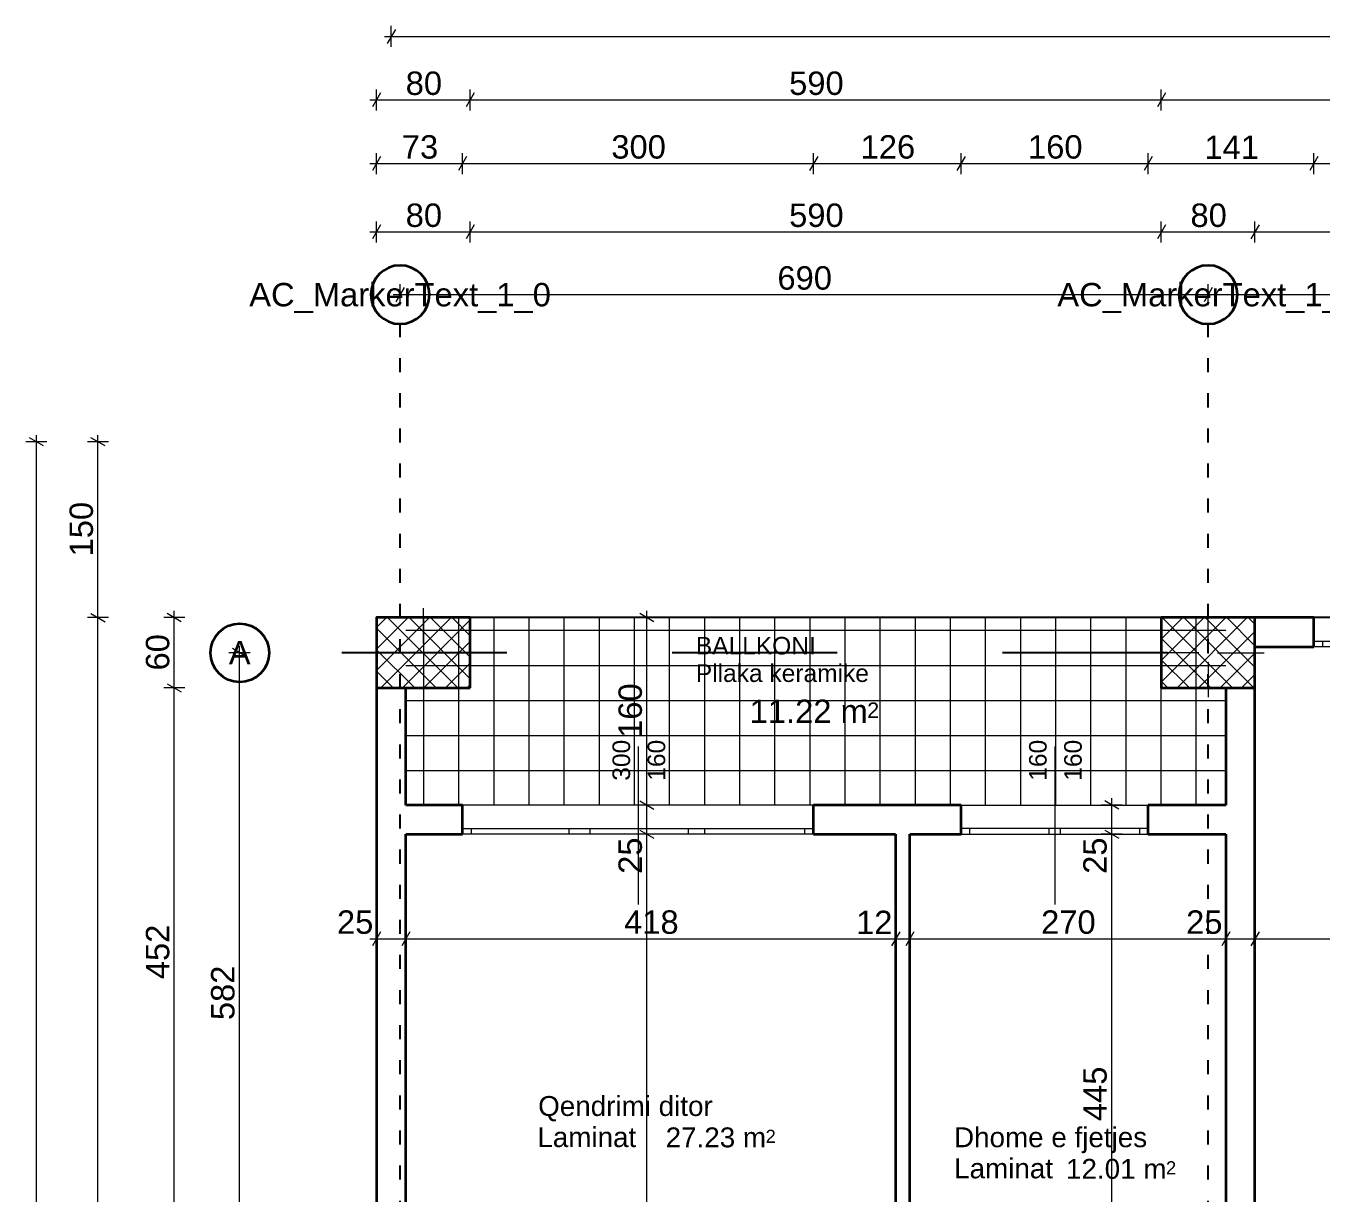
# Model space of a CAD drawing. Header units: centimetres. Extents: x 765 to 25620, y 224160 to 230516.
# Drawn here: x 784 to 1891, y 229500 to 230497 of the extents above; entities that cross this region are included whole.
import ezdxf
from ezdxf.enums import TextEntityAlignment as Align

# ---------------------------------------------------------------- set-up
doc = ezdxf.new("R2010")
doc.units = ezdxf.units.CM
doc.header["$MEASUREMENT"] = 0
doc.linetypes.add('ACAD_ISO03W100', pattern=[30, 12, -18])
doc.linetypes.add('Small Dashed', pattern=[282.222222, 141.111111, -141.111111])
for name, color, linetype, lineweight in [('0_Pen_No__101', 252, 'Continuous', 13), ('ARCHICAD Window Markers_Pen_No__1', 7, 'Continuous', 13), ('ARCHICAD Window Markers_Pen_No__7', 7, 'Continuous', 35), ('ARCHICAD Windows_Pen_No__27', 7, 'Continuous', 35), ('Structural - Bearing_Pen_No__20', 1, 'Continuous', 0), ('Structural - Bearing_Pen_No__21', 7, 'Continuous', 35), ('Structural - Bearing_Pen_No__27', 7, 'Continuous', 35), ('Structural - Shear_Pen_No__1', 7, 'Continuous', 13), ('Structural - Shear_Pen_No__7', 7, 'Continuous', 35)]:
    doc.layers.add(name, color=color, linetype=linetype, lineweight=lineweight)
for name, color, linetype, lineweight, true_color in [('0_Pen_No__8', 7, 'Continuous', 35, 0xa80f02), ('Annotation - Text_Pen_No__8', 7, 'Continuous', 35, 0xa80f02), ('ARCHICAD Windows_Pen_No__23', 7, 'Continuous', 20, 0xff6600), ('ARCHICAD Windows_Pen_No__3', 7, 'Continuous', 18, 0xff6600), ('Structural - Shear_Pen_No__58', 7, 'Continuous', 25, 0xdf0000)]:
    doc.layers.add(name, color=color, linetype=linetype, lineweight=lineweight, true_color=true_color)
for name, color, linetype in [('ARCHICAD Window Markers', 7, 'Continuous'), ('ARCHICAD Windows', 7, 'Continuous'), ('Dimensioning - General', 7, 'Continuous'), ('Structural - Bearing', 7, 'Continuous')]:
    doc.layers.add(name, color=color, linetype=linetype)
doc.styles.add('GENERATED_STYLE_1', font='arial.ttf')
pattern_1 = [(45, (1303.923, 207240.939), (-9.192388, 9.192388), []), (135, (1303.923, 207240.939), (9.192388, 9.192388), [])]

# ---------------------------------------------------------------- blocks, each defined once
blk = doc.blocks.new('Triple Window 22')
at = {"layer": 'ARCHICAD Windows_Pen_No__23', "color": 30, "linetype": 'Continuous', "lineweight": 20, "true_color": 0xff6600}
for p, q in [((-1500, 0), (-1425, 0)), ((-1425, 0), (-1425, -50)), ((-568, -50), (-568, 0)), ((-568, 0), (-500, 0)), ((-500, 0), (-432, 0)), ((-432, 0), (-432, -50)), ((412.5, -50), (412.5, 0)), ((412.5, 0), (500, 0)), ((500, 0), (587.5, 0)), ((587.5, 0), (587.5, -50)), ((1425, -50), (1425, 0)), ((1425, 0), (1500, 0)), ((-1425, -50), (-1500, -50)), ((-500, -50), (-568, -50)), ((-432, -50), (-500, -50)), ((500, -50), (412.5, -50)), ((587.5, -50), (500, -50)), ((1500, -50), (1425, -50))]:
    blk.add_line(p, q, dxfattribs=at)
at = {"layer": 'ARCHICAD Windows_Pen_No__27', "color": 7, "linetype": 'Continuous', "lineweight": 35}
for p, q in [((-1500, 0), (-1500, -50)), ((-1500, 0), (-1500, -50)), ((1500, 0), (1500, -50)), ((1500, 0), (1500, -50)), ((-1500, -50), (-1500, -250)), ((1500, -50), (1500, -250))]:
    blk.add_line(p, q, dxfattribs=at)
at = {"layer": 'ARCHICAD Windows_Pen_No__3', "color": 30, "linetype": 'Continuous', "lineweight": 18, "true_color": 0xff6600}
for p, q in [((-1500, 0), (1500, 0)), ((-1425, 0), (-568, 0)), ((-432, 0), (412.5, 0)), ((587.5, 0), (1425, 0)), ((-568, -50), (-1425, -50)), ((412.5, -50), (-432, -50)), ((1425, -50), (587.5, -50)), ((-1500, -250), (1500, -250))]:
    blk.add_line(p, q, dxfattribs=at)
blk = doc.blocks.new('W Marker 22')
at = {"layer": 'ARCHICAD Window Markers_Pen_No__1', "color": 7, "linetype": 'Continuous', "lineweight": 13}
blk.add_line((0, -750), (0, 600), dxfattribs=at)
at = {"layer": 'ARCHICAD Window Markers_Pen_No__7', "color": 7, "lineweight": 35, "style": 'GENERATED_STYLE_1'}
for tag, p in [('AC_MarkerText_2_1', (-24, -701)), ('AC_MarkerText_2_0', (276, -701))]:
    blk.add_attdef(tag, text='', height=150, rotation=90, dxfattribs=at).set_placement(p, align=Align.BOTTOM_LEFT)
blk = doc.blocks.new('Double Sash Window 22_2')
at = {"layer": 'ARCHICAD Windows_Pen_No__23', "color": 30, "linetype": 'Continuous', "lineweight": 20, "true_color": 0xff6600}
for p, q in [((-800, 0), (-725, 0)), ((-725, 0), (-725, -50)), ((-50, -50), (-50, 0)), ((-50, 0), (0, 0)), ((0, 0), (50, 0)), ((50, 0), (50, -50)), ((725, -50), (725, 0)), ((725, 0), (800, 0)), ((-725, -50), (-800, -50)), ((0, -50), (-50, -50)), ((50, -50), (0, -50)), ((800, -50), (725, -50))]:
    blk.add_line(p, q, dxfattribs=at)
at = {"layer": 'ARCHICAD Windows_Pen_No__27', "color": 7, "linetype": 'Continuous', "lineweight": 35}
for p, q in [((-800, 0), (-800, -50)), ((-800, 0), (-800, -50)), ((800, 0), (800, -50)), ((800, 0), (800, -50)), ((-800, -50), (-800, -250)), ((800, -50), (800, -250))]:
    blk.add_line(p, q, dxfattribs=at)
at = {"layer": 'ARCHICAD Windows_Pen_No__3', "color": 30, "linetype": 'Continuous', "lineweight": 18, "true_color": 0xff6600}
for p, q in [((-800, 0), (800, 0)), ((-725, 0), (-50, 0)), ((50, 0), (725, 0)), ((-50, -50), (-725, -50)), ((725, -50), (50, -50)), ((-800, -250), (800, -250))]:
    blk.add_line(p, q, dxfattribs=at)

msp = doc.modelspace()

# ---------------------------------------------------------------- hatches: boundary and pattern name
at = {"layer": 'Structural - Bearing', "linetype": 'Continuous', "lineweight": 0, "true_color": 0x000000}
h = msp.add_hatch(dxfattribs=at)
h.set_pattern_fill('CONCRETE_BLOCK', color=18, scale=0.1, style=0, pattern_type=2)
h.set_pattern_definition(pattern_1)
h.paths.add_polyline_path([(1163.6, 229931.7), (1163.6, 229991.7), (1083.6, 229991.7), (1083.6, 229931.7)])
h = msp.add_hatch(dxfattribs=at)
h.set_pattern_fill('CONCRETE_BLOCK', color=18, scale=0.1, style=0, pattern_type=2)
h.set_pattern_definition(pattern_1)
h.paths.add_polyline_path([(1754, 229991.7), (1754, 229931.7), (1834, 229931.7), (1834, 229991.7)])

# ---------------------------------------------------------------- linework, layer by layer
at = {"color": 205, "linetype": 'ACAD_ISO03W100'}
for p, q in [((1103.6, 229211.4), (1103.6, 230242.7)), ((1794, 229211.4), (1794, 230242.7))]:
    msp.add_line(p, q, dxfattribs=at)
at = {"color": 0}
for p, q in [((2128.6, 229991.7), (1083.6, 229991.7)), ((1083.6, 229991.7), (1083.6, 228110))]:
    msp.add_line(p, q, dxfattribs=at)
at = {"layer": '0_Pen_No__101', "color": 252, "linetype": 'Continuous', "lineweight": 13}
for p, q in [((1123.9, 229831.5), (1123.9, 229991.7)), ((1153.9, 229831.5), (1153.9, 229991.7)), ((1183.9, 229831.5), (1183.9, 229991.7)), ((1213.9, 229831.5), (1213.9, 229991.7)), ((1243.9, 229831.5), (1243.9, 229991.7)), ((1273.9, 229831.5), (1273.9, 229991.7)), ((1303.9, 229831.5), (1303.9, 229991.7)), ((1333.9, 229831.5), (1333.9, 229991.7)), ((1363.9, 229831.5), (1363.9, 229991.7)), ((1393.9, 229831.5), (1393.9, 229991.7)), ((1423.9, 229831.5), (1423.9, 229991.7)), ((1453.9, 229831.5), (1453.9, 229991.7)), ((1483.9, 229831.5), (1483.9, 229991.7)), ((1513.9, 229831.5), (1513.9, 229991.7)), ((1543.9, 229831.5), (1543.9, 229991.7)), ((1573.9, 229831.5), (1573.9, 229991.7)), ((1603.9, 229831.5), (1603.9, 229991.7)), ((1633.9, 229831.5), (1633.9, 229991.7)), ((1663.9, 229831.5), (1663.9, 229991.7)), ((1693.9, 229831.5), (1693.9, 229991.7)), ((1723.9, 229831.5), (1723.9, 229991.7)), ((1753.9, 229831.5), (1753.9, 229991.7)), ((1783.9, 229831.5), (1783.9, 229991.7)), ((1108.6, 229980.9), (1809, 229980.9)), ((1108.6, 229950.9), (1809, 229950.9)), ((1108.6, 229920.9), (1809, 229920.9)), ((1108.6, 229890.9), (1809, 229890.9)), ((1108.6, 229860.9), (1809, 229860.9))]:
    msp.add_line(p, q, dxfattribs=at)
at = {"layer": 'Dimensioning - General', "color": 7, "linetype": 'Continuous', "lineweight": 13}
for p, q in [((1099.6, 230494.4), (1092.7, 230482.4)), ((1096.1, 230479.4), (1096.1, 230497.4)), ((1090.3, 230488.4), (1096.1, 230488.4)), ((1096.1, 230488.4), (4365.5, 230488.4)), ((1087, 230440.1), (1080.1, 230428.1)), ((1083.6, 230425.1), (1083.6, 230443.1)), ((1167, 230440.1), (1160.1, 230428.1)), ((1167, 230440.1), (1160.1, 230428.1)), ((1163.6, 230425.1), (1163.6, 230443.1)), ((1163.6, 230425.1), (1163.6, 230443.1)), ((1757.5, 230440.1), (1750.6, 230428.1)), ((1757.5, 230440.1), (1750.6, 230428.1)), ((1754, 230425.1), (1754, 230443.1)), ((1754, 230425.1), (1754, 230443.1)), ((1077.7, 230434.1), (1083.6, 230434.1)), ((1083.6, 230434.1), (1163.6, 230434.1)), ((1163.6, 230434.1), (1754, 230434.1)), ((1754, 230434.1), (2804.5, 230434.1)), ((1087, 230385.7), (1080.1, 230373.7)), ((1083.6, 230370.7), (1083.6, 230388.7)), ((1160.4, 230385.7), (1153.4, 230373.7)), ((1160.4, 230385.7), (1153.4, 230373.7)), ((1156.9, 230370.7), (1156.9, 230388.7)), ((1156.9, 230370.7), (1156.9, 230388.7)), ((1460.4, 230385.7), (1453.4, 230373.7)), ((1460.4, 230385.7), (1453.4, 230373.7)), ((1456.9, 230370.7), (1456.9, 230388.7)), ((1456.9, 230370.7), (1456.9, 230388.7)), ((1586.3, 230385.7), (1579.4, 230373.7)), ((1586.3, 230385.7), (1579.4, 230373.7)), ((1582.9, 230370.7), (1582.9, 230388.7)), ((1582.9, 230370.7), (1582.9, 230388.7)), ((1746.3, 230385.7), (1739.4, 230373.7)), ((1746.3, 230385.7), (1739.4, 230373.7)), ((1742.9, 230370.7), (1742.9, 230388.7)), ((1742.9, 230370.7), (1742.9, 230388.7)), ((1887.7, 230385.7), (1880.8, 230373.7)), ((1887.7, 230385.7), (1880.8, 230373.7)), ((1884.2, 230370.7), (1884.2, 230388.7)), ((1884.2, 230370.7), (1884.2, 230388.7)), ((1077.7, 230379.7), (1083.6, 230379.7)), ((1083.6, 230379.7), (1156.9, 230379.7)), ((1156.9, 230379.7), (1456.9, 230379.7)), ((1456.9, 230379.7), (1582.9, 230379.7)), ((1582.9, 230379.7), (1742.9, 230379.7)), ((1742.9, 230379.7), (1884.2, 230379.7)), ((1884.2, 230379.7), (2044.2, 230379.7)), ((1087, 230327.3), (1080.1, 230315.3)), ((1083.6, 230312.3), (1083.6, 230330.3)), ((1167, 230327.3), (1160.1, 230315.3)), ((1167, 230327.3), (1160.1, 230315.3)), ((1163.6, 230312.3), (1163.6, 230330.3)), ((1163.6, 230312.3), (1163.6, 230330.3)), ((1757.5, 230327.3), (1750.6, 230315.3)), ((1757.5, 230327.3), (1750.6, 230315.3)), ((1754, 230312.3), (1754, 230330.3)), ((1837.5, 230327.3), (1830.6, 230315.3)), ((1837.5, 230327.3), (1830.6, 230315.3)), ((1834, 230312.3), (1834, 230330.3)), ((1077.7, 230321.3), (1083.6, 230321.3)), ((1083.6, 230321.3), (1163.6, 230321.3)), ((1163.6, 230321.3), (1754, 230321.3)), ((1754, 230321.3), (1834, 230321.3)), ((1754, 230321.3), (1834, 230321.3)), ((1834, 230321.3), (2327.8, 230321.3)), ((1834, 230321.3), (2327.8, 230321.3)), ((1107, 230273.7), (1100.1, 230261.7)), ((1103.6, 230258.7), (1103.6, 230276.7)), ((1797.5, 230273.7), (1790.6, 230261.7)), ((1797.5, 230273.7), (1790.6, 230261.7)), ((1794, 230258.7), (1794, 230276.7)), ((1097.7, 230267.7), (1103.6, 230267.7)), ((1103.6, 230267.7), (1794, 230267.7)), ((1794, 230267.7), (2387.8, 230267.7)), ((1794, 230267.7), (2387.8, 230267.7)), ((801.9, 230141.9), (783.9, 230141.9)), ((798.9, 230138.4), (786.9, 230145.3)), ((792.9, 230141.9), (792.9, 230147.7)), ((792.9, 228270), (792.9, 230141.9)), ((854.5, 230141.9), (836.5, 230141.9)), ((851.5, 230138.4), (839.5, 230145.3)), ((845.5, 230141.9), (845.5, 230147.7)), ((845.5, 229991.7), (845.5, 230141.9)), ((839.5, 229995.2), (851.5, 229988.2)), ((839.5, 229995.2), (851.5, 229988.2)), ((916.7, 229988.2), (904.7, 229995.2)), ((910.7, 229991.7), (910.7, 229997.6)), ((1320.5, 229988.2), (1308.5, 229995.2)), ((1314.5, 229991.7), (1314.5, 229997.6)), ((854.5, 229991.7), (836.5, 229991.7)), ((854.5, 229991.7), (836.5, 229991.7)), ((845.5, 228270), (845.5, 229991.7)), ((919.7, 229991.7), (901.7, 229991.7)), ((910.7, 229931.7), (910.7, 229991.7)), ((1323.5, 229991.7), (1305.5, 229991.7)), ((1314.5, 229831.5), (1314.5, 229991.7)), ((975.4, 229961.7), (957.4, 229961.7)), ((972.4, 229958.2), (960.4, 229965.2)), ((966.4, 229961.7), (966.4, 229967.6)), ((966.4, 229379.3), (966.4, 229961.7)), ((919.7, 229931.7), (901.7, 229931.7)), ((919.7, 229931.7), (901.7, 229931.7)), ((904.7, 229935.2), (916.7, 229928.2)), ((904.7, 229935.2), (916.7, 229928.2)), ((910.7, 229479.3), (910.7, 229931.7)), ((1323.5, 229831.5), (1305.5, 229831.5)), ((1323.5, 229831.5), (1305.5, 229831.5)), ((1308.5, 229835), (1320.5, 229828.1)), ((1308.5, 229835), (1320.5, 229828.1)), ((1314.5, 229806.5), (1314.5, 229831.5)), ((1720.6, 229831.5), (1702.6, 229831.5)), ((1717.6, 229828.1), (1705.6, 229835)), ((1711.6, 229831.5), (1711.6, 229837.4)), ((1711.6, 229806.5), (1711.6, 229831.5)), ((1308.5, 229810), (1320.5, 229803.1)), ((1308.5, 229810), (1320.5, 229803.1)), ((1705.6, 229810), (1717.6, 229803.1)), ((1705.6, 229810), (1717.6, 229803.1)), ((1323.5, 229806.5), (1305.5, 229806.5)), ((1323.5, 229806.5), (1305.5, 229806.5)), ((1314.5, 229056.8), (1314.5, 229806.5)), ((1720.6, 229806.5), (1702.6, 229806.5)), ((1720.6, 229806.5), (1702.6, 229806.5)), ((1711.6, 229361.8), (1711.6, 229806.5)), ((1087, 229723.2), (1080.1, 229711.2)), ((1083.6, 229708.2), (1083.6, 229726.2)), ((1112, 229723.2), (1105.1, 229711.2)), ((1112, 229723.2), (1105.1, 229711.2)), ((1108.6, 229708.2), (1108.6, 229726.2)), ((1530.5, 229723.2), (1523.6, 229711.2)), ((1530.5, 229723.2), (1523.6, 229711.2)), ((1527, 229708.2), (1527, 229726.2)), ((1542.5, 229723.2), (1535.6, 229711.2)), ((1542.5, 229723.2), (1535.6, 229711.2)), ((1539, 229708.2), (1539, 229726.2)), ((1539, 229708.2), (1539, 229726.2)), ((1812.5, 229723.2), (1805.6, 229711.2)), ((1812.5, 229723.2), (1805.6, 229711.2)), ((1809, 229708.2), (1809, 229726.2)), ((1837.5, 229723.2), (1830.6, 229711.2)), ((1837.5, 229723.2), (1830.6, 229711.2)), ((1834, 229708.2), (1834, 229726.2)), ((1077.7, 229717.2), (1083.6, 229717.2)), ((1083.6, 229717.2), (1108.6, 229717.2)), ((1083.6, 229717.2), (1108.6, 229717.2)), ((1108.6, 229717.2), (1527, 229717.2)), ((1527, 229717.2), (1539, 229717.2)), ((1527, 229717.2), (1539, 229717.2)), ((1539, 229717.2), (1809, 229717.2)), ((1539, 229717.2), (1809, 229717.2)), ((1809, 229717.2), (1834, 229717.2)), ((1809, 229717.2), (1834, 229717.2)), ((1834, 229717.2), (2129.5, 229717.2))]:
    msp.add_line(p, q, dxfattribs=at)
at = {"layer": 'Structural - Bearing_Pen_No__20', "color": 1, "linetype": 'Continuous', "lineweight": 0}
for p, q in [((1123.6, 229969.7), (1123.6, 229999.7)), ((1794, 229969.7), (1794, 229999.7)), ((1115.6, 229961.7), (1075.6, 229961.7)), ((1131.6, 229961.7), (1171.6, 229961.7)), ((1786, 229961.7), (1746, 229961.7)), ((1802, 229961.7), (1842, 229961.7)), ((1123.6, 229953.7), (1123.6, 229923.7)), ((1794, 229953.7), (1794, 229923.7))]:
    msp.add_line(p, q, dxfattribs=at)
for p in [(1123.6, 229961.7), (1794, 229961.7)]:
    msp.add_point(p, dxfattribs=at)
at = {"layer": 'Structural - Bearing_Pen_No__21', "color": 7, "linetype": 'Continuous', "lineweight": 35, "flags": 128}
for points in [[(1163.6, 229931.7), (1163.6, 229991.7), (1083.6, 229991.7), (1083.6, 229931.7)], [(1754, 229991.7), (1754, 229931.7), (1834, 229931.7), (1834, 229991.7)]]:
    msp.add_lwpolyline(points, close=True, dxfattribs=at)
at = {"layer": 'Structural - Bearing_Pen_No__27', "color": 7, "linetype": 'Continuous', "lineweight": 35}
for p, q in [((1884.2, 229971.7), (1884.2, 229991.7)), ((1884.2, 229966.7), (1884.2, 229971.7)), ((1156.9, 229811.5), (1156.9, 229831.5)), ((1456.9, 229811.5), (1456.9, 229831.5)), ((1582.9, 229811.5), (1582.9, 229831.5)), ((1742.9, 229811.5), (1742.9, 229831.5)), ((1156.9, 229806.5), (1156.9, 229811.5)), ((1456.9, 229806.5), (1456.9, 229811.5)), ((1582.9, 229806.5), (1582.9, 229811.5)), ((1742.9, 229806.5), (1742.9, 229811.5))]:
    msp.add_line(p, q, dxfattribs=at)
at = {"layer": 'Structural - Bearing_Pen_No__27', "color": 7, "linetype": 'Continuous', "lineweight": 35, "flags": 128}
for points in [[(1884.2, 229991.7), (1834, 229991.7)], [(1834, 229966.7), (1884.2, 229966.7)], [(1083.6, 229931.7), (1083.6, 229479.3)], [(1108.6, 229831.5), (1108.6, 229931.7)], [(1809, 229931.7), (1809, 229831.5)], [(1834, 229419.3), (1834, 229931.7)], [(1156.9, 229831.5), (1108.6, 229831.5)], [(1582.9, 229831.5), (1456.9, 229831.5)], [(1809, 229831.5), (1742.9, 229831.5)], [(1108.6, 229806.5), (1156.9, 229806.5)], [(1108.6, 229479.3), (1108.6, 229806.5)], [(1456.9, 229806.5), (1527, 229806.5)], [(1527, 229806.5), (1527, 229361.8)], [(1539, 229806.5), (1582.9, 229806.5)], [(1539, 229361.8), (1539, 229806.5)], [(1742.9, 229806.5), (1809, 229806.5)], [(1809, 229806.5), (1809, 229409.3)]]:
    msp.add_lwpolyline(points, dxfattribs=at)
at = {"layer": 'Structural - Shear_Pen_No__58', "color": 12, "linetype": 'Small Dashed', "lineweight": 25, "true_color": 0xdf0000}
msp.add_line((2041.6, 229961.7), (991.6, 229961.7), dxfattribs=at)
at = {"layer": 'Structural - Shear_Pen_No__7', "color": 7, "linetype": 'Continuous', "lineweight": 35}
for centre, start_param, end_param in [((1103.6, 230267.7), 3.926991, 10.210176), ((1794, 230267.7), 3.926991, 10.210176), ((966.6, 229961.7), 5.497787, 11.780972)]:
    msp.add_ellipse(centre, major_axis=(17.7, 17.7), ratio=1, start_param=start_param, end_param=end_param, dxfattribs=at)

# ---------------------------------------------------------------- block references
at = {"layer": 'ARCHICAD Window Markers', "color": 7, "lineweight": 13}
ref = msp.add_blockref('W Marker 22', (1306.9, 229806.5), dxfattribs=dict(at, xscale=0.1, yscale=0.1, zscale=0.1, rotation=180))
ref.add_attrib('iShowSillTo', '300', dxfattribs={"layer": 'ARCHICAD Window Markers_Pen_No__7', "color": 7, "lineweight": 35, "height": 15, "rotation": 90, "style": 'GENERATED_STYLE_1'}).set_placement((1304.6, 229852.3), align=Align.BOTTOM_LEFT)
ref.add_attrib('AC_MarkerText_3', '160', dxfattribs={"layer": 'ARCHICAD Window Markers_Pen_No__7', "color": 7, "lineweight": 35, "height": 15, "rotation": 90, "style": 'GENERATED_STYLE_1'}).set_placement((1334.6, 229852.3), align=Align.BOTTOM_LEFT)
ref = msp.add_blockref('W Marker 22', (1662.9, 229806.5), dxfattribs=dict(at, xscale=0.1, yscale=0.1, zscale=0.1, rotation=180))
ref.add_attrib('AC_MarkerText_2', '160', dxfattribs={"layer": 'ARCHICAD Window Markers_Pen_No__7', "color": 7, "lineweight": 35, "height": 15, "rotation": 90, "style": 'GENERATED_STYLE_1'}).set_placement((1690.5, 229852.3), align=Align.BOTTOM_LEFT)
ref.add_attrib('AC_MarkerText_2_1', '160', dxfattribs={"layer": 'ARCHICAD Window Markers_Pen_No__7', "color": 7, "lineweight": 35, "height": 15, "rotation": 90, "style": 'GENERATED_STYLE_1'}).set_placement((1660.5, 229852.3), align=Align.BOTTOM_LEFT)
at = {"layer": 'ARCHICAD Windows', "color": 21, "linetype": 'Continuous', "lineweight": 18, "true_color": 0xff9955, "yscale": 0.1, "zscale": 100, "rotation": 180}
for name, p, xscale in [('Double Sash Window 22_2', (1964.2, 229966.7), 0.1), ('Triple Window 22', (1306.9, 229806.5), 0.1), ('Double Sash Window 22_2', (1662.9, 229806.5), -0.1)]:
    msp.add_blockref(name, p, dxfattribs=dict(at, xscale=xscale))

# ---------------------------------------------------------------- texts
at = {"layer": '0_Pen_No__8', "color": 14, "true_color": 0xa80f02, "style": 'GENERATED_STYLE_1'}
for s, height, p in [('11.22 m', 20, (1402.3, 229901.6)), ('2', 13.2, (1502.7, 229906)), ('27.23 m', 17, (1330.5, 229539)), ('2', 11.2, (1415.9, 229542.8)), ('12.01 m', 17, (1672.6, 229512.1)), ('2', 11.2, (1758, 229515.9))]:
    msp.add_text(s, height=height, dxfattribs=at).set_placement(p)
at = {"layer": 'Annotation - Text_Pen_No__8', "color": 14, "true_color": 0xa80f02, "style": 'GENERATED_STYLE_1'}
for s, height, p in [('BALLKONI', 15, (1356.3, 229960.2)), ('Pllaka keramike', 15, (1356.3, 229936.7)), ('Qendrimi ditor', 17, (1221.6, 229565.8)), ('Laminat', 17, (1220.9, 229539.2)), ('Dhome e fjetjes', 17, (1576.9, 229539.1)), ('Laminat', 17, (1577, 229512.5))]:
    msp.add_text(s, height=height, dxfattribs=at).set_placement(p)
at = {"layer": 'Dimensioning - General', "color": 7, "lineweight": 13, "char_height": 20, "attachment_point": 7, "style": 'GENERATED_STYLE_1'}
for s, insert in [('\\A1;80', (1108.4, 230438.1)), ('\\A1;590', (1436, 230438.1)), ('\\A1;80', (1108.4, 230325.3)), ('\\A1;590', (1436, 230325.3)), ('\\A1;80', (1778.9, 230325.3)), ('\\A1;690', (1426, 230271.7)), ('\\A1;25', (1049.7, 229721.2)), ('\\A1;418', (1295, 229721.2)), ('\\A1;12', (1493.2, 229721.2)), ('\\A1;270', (1651.3, 229721.2)), ('\\A1;25', (1775.2, 229721.2))]:
    msp.add_mtext(s, dxfattribs=dict(at, insert=insert))
at = {"layer": 'Dimensioning - General', "color": 5, "lineweight": 35, "char_height": 20, "attachment_point": 7, "style": 'GENERATED_STYLE_1'}
for s, insert in [('\\A1;73', (1105.1, 230383.7)), ('\\A1;300', (1284.1, 230383.7)), ('\\A1;126', (1497.1, 230383.7)), ('\\A1;160', (1640.1, 230383.7)), ('\\A1;141', (1790.8, 230383.7))]:
    msp.add_mtext(s, dxfattribs=dict(at, insert=insert))
at = {"layer": 'Dimensioning - General', "color": 7, "lineweight": 13, "char_height": 20, "attachment_point": 7, "rotation": 90, "style": 'GENERATED_STYLE_1'}
for s, insert in [('\\A1;150', (841.5, 230044)), ('\\A1;60', (906.7, 229946.5)), ('\\A1;160', (1310.5, 229888.9)), ('\\A1;25', (1310.5, 229772.7)), ('\\A1;25', (1707.6, 229772.7)), ('\\A1;452', (906.7, 229682.7)), ('\\A1;582', (962.4, 229647.7)), ('\\A1;445', (1707.6, 229561.4))]:
    msp.add_mtext(s, dxfattribs=dict(at, insert=insert))
at = {"layer": 'Structural - Shear_Pen_No__1', "color": 7, "lineweight": 13, "style": 'GENERATED_STYLE_1'}
for tag, p in [('AC_MarkerText_1_0', (1103.6, 230267.7)), ('AC_MarkerText_1_0', (1794, 230267.7)), ('A', (966.6, 229961.7))]:
    msp.add_attdef(tag, text='', height=20, dxfattribs=at).set_placement(p, align=Align.MIDDLE_CENTER)

doc.saveas('drawing.dxf')
